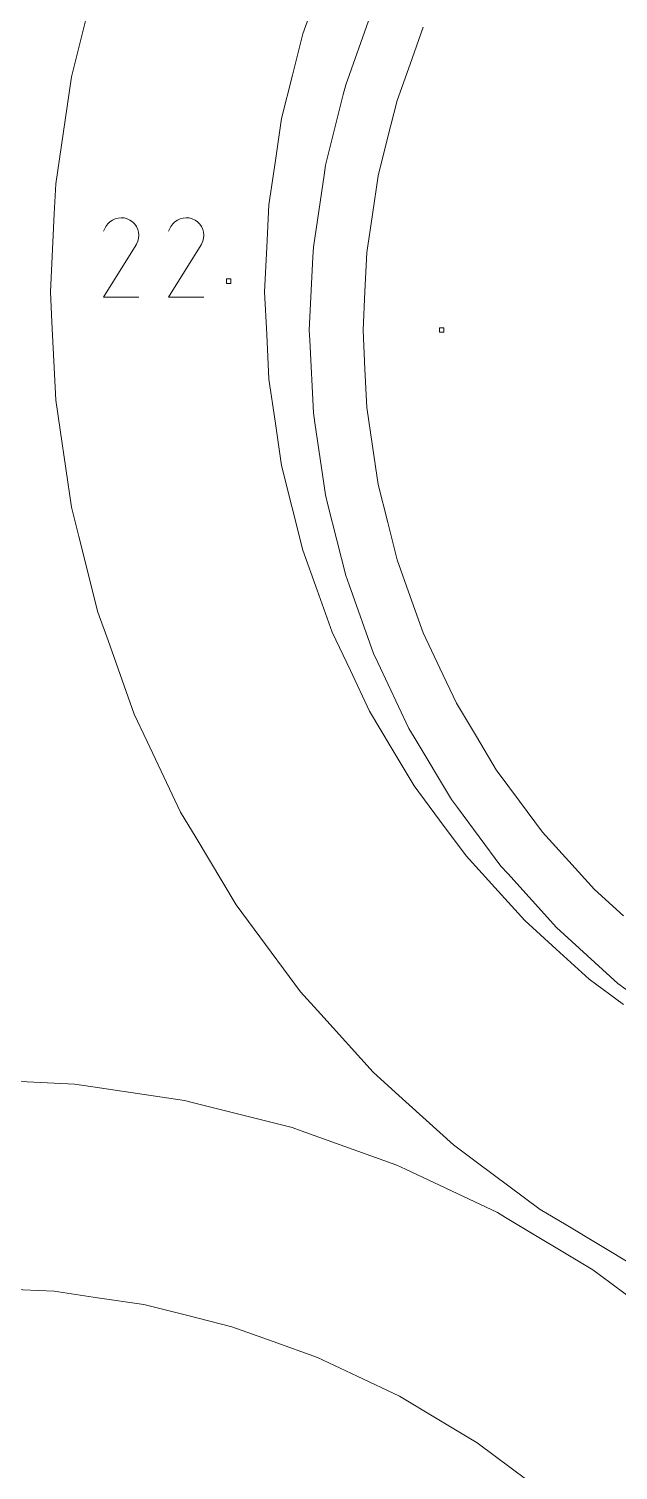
# Model space of a CAD drawing. Header units: centimetres. Extents: x -214 to 137, y -175 to 4.
# Drawn here: x -12.2 to -4.71, y -125.96 to -107.68 of the extents above; entities that cross this region are included whole.
import ezdxf

# ---------------------------------------------------------------- set-up
doc = ezdxf.new("R2010")
doc.units = ezdxf.units.CM
doc.header["$MEASUREMENT"] = 0
doc.layers.add('layer 1', color=7, linetype='Continuous')

msp = doc.modelspace()

# ---------------------------------------------------------------- linework, layer by layer
at = {"layer": 'layer 1', "color": 5, "lineweight": 9}
for points in [[(-8.71862, -107.74546), (-8.71862, -107.74546), (-8.52772, -107.21193), (-8.52772, -107.21193)], [(-11.41328, -107.32678), (-11.41328, -107.32678), (-11.6541, -108.28823), (-11.6541, -108.28823)], [(-7.86336, -107.52015), (-7.86336, -107.52015), (-8.17473, -108.39036), (-8.17473, -108.39036)], [(-7.86336, -107.52015), (-7.86336, -107.52015), (-8.17473, -108.39036), (-8.17473, -108.39036)], [(-7.86336, -107.52015), (-7.86336, -107.52015), (-8.17473, -108.39036), (-8.17473, -108.39036)], [(-7.86336, -107.52015), (-7.86336, -107.52015), (-8.17473, -108.39036), (-8.17473, -108.39036)], [(-7.86336, -107.52015), (-7.86336, -107.52015), (-8.17473, -108.39036), (-8.17473, -108.39036)], [(-8.84976, -108.26898), (-8.84976, -108.26898), (-8.71862, -107.74546), (-8.71862, -107.74546)], [(-11.6541, -108.28823), (-11.6541, -108.28823), (-11.71016, -108.66611), (-11.71016, -108.66611)], [(-8.98744, -108.81866), (-8.98744, -108.81866), (-8.84976, -108.26898), (-8.84976, -108.26898)], [(-8.17473, -108.39036), (-8.17473, -108.39036), (-8.20572, -108.51405), (-8.20572, -108.51405)], [(-8.17473, -108.39036), (-8.17473, -108.39036), (-8.20572, -108.51405), (-8.20572, -108.51405)], [(-8.17473, -108.39036), (-8.17473, -108.39036), (-8.20572, -108.51405), (-8.20572, -108.51405)], [(-8.17473, -108.39036), (-8.17473, -108.39036), (-8.20572, -108.51405), (-8.20572, -108.51405)], [(-8.17473, -108.39036), (-8.17473, -108.39036), (-8.20572, -108.51405), (-8.20572, -108.51405)], [(-8.20572, -108.51405), (-8.20572, -108.51405), (-8.43029, -109.4106), (-8.43029, -109.4106)], [(-8.20572, -108.51405), (-8.20572, -108.51405), (-8.43029, -109.4106), (-8.43029, -109.4106)], [(-8.20572, -108.51405), (-8.20572, -108.51405), (-8.43029, -109.4106), (-8.43029, -109.4106)], [(-8.20572, -108.51405), (-8.20572, -108.51405), (-8.43029, -109.4106), (-8.43029, -109.4106)], [(-8.20572, -108.51405), (-8.20572, -108.51405), (-8.43029, -109.4106), (-8.43029, -109.4106)], [(-11.71016, -108.66611), (-11.71016, -108.66611), (-11.85559, -109.64654), (-11.85559, -109.64654)], [(-9.06663, -109.35252), (-9.06663, -109.35252), (-8.98744, -108.81866), (-8.98744, -108.81866)], [(-9.14978, -109.91304), (-9.14978, -109.91304), (-9.06663, -109.35252), (-9.06663, -109.35252)], [(-8.43029, -109.4106), (-8.43029, -109.4106), (-8.449, -109.53673), (-8.449, -109.53673)], [(-8.43029, -109.4106), (-8.43029, -109.4106), (-8.449, -109.53673), (-8.449, -109.53673)], [(-8.43029, -109.4106), (-8.43029, -109.4106), (-8.449, -109.53673), (-8.449, -109.53673)], [(-8.43029, -109.4106), (-8.43029, -109.4106), (-8.449, -109.53673), (-8.449, -109.53673)], [(-8.43029, -109.4106), (-8.43029, -109.4106), (-8.449, -109.53673), (-8.449, -109.53673)], [(-11.85559, -109.64654), (-11.85559, -109.64654), (-11.87433, -110.0281), (-11.87433, -110.0281)], [(-8.449, -109.53673), (-8.449, -109.53673), (-8.58461, -110.45097), (-8.58461, -110.45097)], [(-8.449, -109.53673), (-8.449, -109.53673), (-8.58461, -110.45097), (-8.58461, -110.45097)], [(-8.449, -109.53673), (-8.449, -109.53673), (-8.58461, -110.45097), (-8.58461, -110.45097)], [(-8.449, -109.53673), (-8.449, -109.53673), (-8.58461, -110.45097), (-8.58461, -110.45097)], [(-8.449, -109.53673), (-8.449, -109.53673), (-8.58461, -110.45097), (-8.58461, -110.45097)], [(-11.87433, -110.0281), (-11.87433, -110.0281), (-11.92296, -111.01807), (-11.92296, -111.01807)], [(-9.17626, -110.4521), (-9.17626, -110.4521), (-9.14978, -109.91304), (-9.14978, -109.91304)], [(-9.20407, -111.01807), (-9.20407, -111.01807), (-9.17626, -110.4521), (-9.17626, -110.4521)], [(-8.59087, -110.57833), (-8.59087, -110.57833), (-8.63622, -111.50146), (-8.63622, -111.50146)], [(-8.59087, -110.57833), (-8.59087, -110.57833), (-8.63622, -111.50146), (-8.63622, -111.50146)], [(-8.59087, -110.57833), (-8.59087, -110.57833), (-8.63622, -111.50146), (-8.63622, -111.50146)], [(-8.59087, -110.57833), (-8.59087, -110.57833), (-8.63622, -111.50146), (-8.63622, -111.50146)], [(-8.59087, -110.57833), (-8.59087, -110.57833), (-8.63622, -111.50146), (-8.63622, -111.50146)], [(-8.58461, -110.45097), (-8.58461, -110.45097), (-8.59087, -110.57833), (-8.59087, -110.57833)], [(-8.58461, -110.45097), (-8.58461, -110.45097), (-8.59087, -110.57833), (-8.59087, -110.57833)], [(-8.58461, -110.45097), (-8.58461, -110.45097), (-8.59087, -110.57833), (-8.59087, -110.57833)], [(-8.58461, -110.45097), (-8.58461, -110.45097), (-8.59087, -110.57833), (-8.59087, -110.57833)], [(-8.58461, -110.45097), (-8.58461, -110.45097), (-8.59087, -110.57833), (-8.59087, -110.57833)], [(-9.63251, -110.85278), (-9.63251, -110.85278), (-9.68966, -110.85278), (-9.68966, -110.85278)], [(-9.68966, -110.85278), (-9.68966, -110.85278), (-9.68966, -110.90993), (-9.68966, -110.90993)], [(-9.68966, -110.90993), (-9.68966, -110.90993), (-9.63251, -110.90993), (-9.63251, -110.90993)], [(-9.63251, -110.90993), (-9.63251, -110.90993), (-9.63251, -110.85278), (-9.63251, -110.85278)], [(-11.92296, -111.01807), (-11.92296, -111.01807), (-11.90422, -111.39963), (-11.90422, -111.39963)], [(-9.17758, -111.55712), (-9.17758, -111.55712), (-9.20407, -111.01807), (-9.20407, -111.01807)], [(-11.90422, -111.39963), (-11.90422, -111.39963), (-11.85559, -112.38959), (-11.85559, -112.38959)], [(-6.92822, -111.47288), (-6.92822, -111.47288), (-6.98537, -111.47288), (-6.98537, -111.47288)], [(-6.98537, -111.47288), (-6.98537, -111.47288), (-6.98537, -111.53003), (-6.98537, -111.53003)], [(-6.92822, -111.47288), (-6.92822, -111.47288), (-6.98537, -111.47288), (-6.98537, -111.47288)], [(-6.98537, -111.47288), (-6.98537, -111.47288), (-6.98537, -111.53003), (-6.98537, -111.53003)], [(-6.92822, -111.47288), (-6.92822, -111.47288), (-6.98537, -111.47288), (-6.98537, -111.47288)], [(-6.98537, -111.47288), (-6.98537, -111.47288), (-6.98537, -111.53003), (-6.98537, -111.53003)], [(-6.92822, -111.47288), (-6.92822, -111.47288), (-6.98537, -111.47288), (-6.98537, -111.47288)], [(-6.98537, -111.47288), (-6.98537, -111.47288), (-6.98537, -111.53003), (-6.98537, -111.53003)], [(-6.92822, -111.47288), (-6.92822, -111.47288), (-6.98537, -111.47288), (-6.98537, -111.47288)], [(-6.98537, -111.47288), (-6.98537, -111.47288), (-6.98537, -111.53003), (-6.98537, -111.53003)], [(-6.92822, -111.53003), (-6.92822, -111.53003), (-6.92822, -111.47288), (-6.92822, -111.47288)], [(-6.92822, -111.53003), (-6.92822, -111.53003), (-6.92822, -111.47288), (-6.92822, -111.47288)], [(-6.92822, -111.53003), (-6.92822, -111.53003), (-6.92822, -111.47288), (-6.92822, -111.47288)], [(-6.92822, -111.53003), (-6.92822, -111.53003), (-6.92822, -111.47288), (-6.92822, -111.47288)], [(-6.92822, -111.53003), (-6.92822, -111.53003), (-6.92822, -111.47288), (-6.92822, -111.47288)], [(-9.14977, -112.12309), (-9.14977, -112.12309), (-9.17758, -111.55712), (-9.17758, -111.55712)], [(-8.63622, -111.50146), (-8.63622, -111.50146), (-8.62996, -111.62882), (-8.62996, -111.62882)], [(-8.63622, -111.50146), (-8.63622, -111.50146), (-8.62996, -111.62882), (-8.62996, -111.62882)], [(-8.63622, -111.50146), (-8.63622, -111.50146), (-8.62996, -111.62882), (-8.62996, -111.62882)], [(-8.63622, -111.50146), (-8.63622, -111.50146), (-8.62996, -111.62882), (-8.62996, -111.62882)], [(-8.63622, -111.50146), (-8.63622, -111.50146), (-8.62996, -111.62882), (-8.62996, -111.62882)], [(-8.62996, -111.62882), (-8.62996, -111.62882), (-8.58461, -112.55195), (-8.58461, -112.55195)], [(-8.62996, -111.62882), (-8.62996, -111.62882), (-8.58461, -112.55195), (-8.58461, -112.55195)], [(-8.62996, -111.62882), (-8.62996, -111.62882), (-8.58461, -112.55195), (-8.58461, -112.55195)], [(-8.62996, -111.62882), (-8.62996, -111.62882), (-8.58461, -112.55195), (-8.58461, -112.55195)], [(-8.62996, -111.62882), (-8.62996, -111.62882), (-8.58461, -112.55195), (-8.58461, -112.55195)], [(-6.98537, -111.53003), (-6.98537, -111.53003), (-6.92822, -111.53003), (-6.92822, -111.53003)], [(-6.98537, -111.53003), (-6.98537, -111.53003), (-6.92822, -111.53003), (-6.92822, -111.53003)], [(-6.98537, -111.53003), (-6.98537, -111.53003), (-6.92822, -111.53003), (-6.92822, -111.53003)], [(-6.98537, -111.53003), (-6.98537, -111.53003), (-6.92822, -111.53003), (-6.92822, -111.53003)], [(-6.98537, -111.53003), (-6.98537, -111.53003), (-6.92822, -111.53003), (-6.92822, -111.53003)], [(-9.07058, -112.65695), (-9.07058, -112.65695), (-9.14977, -112.12309), (-9.14977, -112.12309)], [(-11.85559, -112.38959), (-11.85559, -112.38959), (-11.79953, -112.76748), (-11.79953, -112.76748)], [(-8.58461, -112.55195), (-8.58461, -112.55195), (-8.5659, -112.67808), (-8.5659, -112.67808)], [(-8.58461, -112.55195), (-8.58461, -112.55195), (-8.5659, -112.67808), (-8.5659, -112.67808)], [(-8.58461, -112.55195), (-8.58461, -112.55195), (-8.5659, -112.67808), (-8.5659, -112.67808)], [(-8.58461, -112.55195), (-8.58461, -112.55195), (-8.5659, -112.67808), (-8.5659, -112.67808)], [(-8.58461, -112.55195), (-8.58461, -112.55195), (-8.5659, -112.67808), (-8.5659, -112.67808)], [(-11.79953, -112.76748), (-11.79953, -112.76748), (-11.6541, -113.7479), (-11.6541, -113.7479)], [(-8.98744, -113.21747), (-8.98744, -113.21747), (-9.07058, -112.65695), (-9.07058, -112.65695)], [(-8.5659, -112.67808), (-8.5659, -112.67808), (-8.43029, -113.59231), (-8.43029, -113.59231)], [(-8.5659, -112.67808), (-8.5659, -112.67808), (-8.43029, -113.59231), (-8.43029, -113.59231)], [(-8.5659, -112.67808), (-8.5659, -112.67808), (-8.43029, -113.59231), (-8.43029, -113.59231)], [(-8.5659, -112.67808), (-8.5659, -112.67808), (-8.43029, -113.59231), (-8.43029, -113.59231)], [(-8.5659, -112.67808), (-8.5659, -112.67808), (-8.43029, -113.59231), (-8.43029, -113.59231)], [(-8.8563, -113.741), (-8.8563, -113.741), (-8.98744, -113.21747), (-8.98744, -113.21747)], [(-8.43029, -113.59231), (-8.43029, -113.59231), (-8.3993, -113.716), (-8.3993, -113.716)], [(-8.43029, -113.59231), (-8.43029, -113.59231), (-8.3993, -113.716), (-8.3993, -113.716)], [(-8.43029, -113.59231), (-8.43029, -113.59231), (-8.3993, -113.716), (-8.3993, -113.716)], [(-8.43029, -113.59231), (-8.43029, -113.59231), (-8.3993, -113.716), (-8.3993, -113.716)], [(-8.43029, -113.59231), (-8.43029, -113.59231), (-8.3993, -113.716), (-8.3993, -113.716)], [(-11.6541, -113.7479), (-11.6541, -113.7479), (-11.56128, -114.11848), (-11.56128, -114.11848)], [(-8.71862, -114.29067), (-8.71862, -114.29067), (-8.8563, -113.741), (-8.8563, -113.741)], [(-8.3993, -113.716), (-8.3993, -113.716), (-8.17473, -114.61255), (-8.17473, -114.61255)], [(-8.3993, -113.716), (-8.3993, -113.716), (-8.17473, -114.61255), (-8.17473, -114.61255)], [(-8.3993, -113.716), (-8.3993, -113.716), (-8.17473, -114.61255), (-8.17473, -114.61255)], [(-8.3993, -113.716), (-8.3993, -113.716), (-8.17473, -114.61255), (-8.17473, -114.61255)], [(-8.3993, -113.716), (-8.3993, -113.716), (-8.17473, -114.61255), (-8.17473, -114.61255)], [(-11.56128, -114.11848), (-11.56128, -114.11848), (-11.32044, -115.07993), (-11.32044, -115.07993)], [(-8.53679, -114.79882), (-8.53679, -114.79882), (-8.71862, -114.29067), (-8.71862, -114.29067)], [(-8.17473, -114.61255), (-8.17473, -114.61255), (-8.13177, -114.7326), (-8.13177, -114.7326)], [(-8.17473, -114.61255), (-8.17473, -114.61255), (-8.13177, -114.7326), (-8.13177, -114.7326)], [(-8.17473, -114.61255), (-8.17473, -114.61255), (-8.13177, -114.7326), (-8.13177, -114.7326)], [(-8.17473, -114.61255), (-8.17473, -114.61255), (-8.13177, -114.7326), (-8.13177, -114.7326)], [(-8.17473, -114.61255), (-8.17473, -114.61255), (-8.13177, -114.7326), (-8.13177, -114.7326)], [(-8.13177, -114.7326), (-8.13177, -114.7326), (-7.8204, -115.60282), (-7.8204, -115.60282)], [(-8.13177, -114.7326), (-8.13177, -114.7326), (-7.8204, -115.60282), (-7.8204, -115.60282)], [(-8.13177, -114.7326), (-8.13177, -114.7326), (-7.8204, -115.60282), (-7.8204, -115.60282)], [(-8.13177, -114.7326), (-8.13177, -114.7326), (-7.8204, -115.60282), (-7.8204, -115.60282)], [(-8.13177, -114.7326), (-8.13177, -114.7326), (-7.8204, -115.60282), (-7.8204, -115.60282)], [(-8.34589, -115.33236), (-8.34589, -115.33236), (-8.53679, -114.79882), (-8.53679, -114.79882)], [(-11.32044, -115.07993), (-11.32044, -115.07993), (-11.19174, -115.43962), (-11.19174, -115.43962)], [(-8.11514, -115.82024), (-8.11514, -115.82024), (-8.34589, -115.33236), (-8.34589, -115.33236)], [(-11.19174, -115.43962), (-11.19174, -115.43962), (-10.85784, -116.37283), (-10.85784, -116.37283)], [(-7.8204, -115.60282), (-7.8204, -115.60282), (-7.76588, -115.71809), (-7.76588, -115.71809)], [(-7.8204, -115.60282), (-7.8204, -115.60282), (-7.76588, -115.71809), (-7.76588, -115.71809)], [(-7.8204, -115.60282), (-7.8204, -115.60282), (-7.76588, -115.71809), (-7.76588, -115.71809)], [(-7.8204, -115.60282), (-7.8204, -115.60282), (-7.76588, -115.71809), (-7.76588, -115.71809)], [(-7.8204, -115.60282), (-7.8204, -115.60282), (-7.76588, -115.71809), (-7.76588, -115.71809)], [(-7.87287, -116.33248), (-7.87287, -116.33248), (-8.11514, -115.82024), (-8.11514, -115.82024)], [(-7.76588, -115.71809), (-7.76588, -115.71809), (-7.37072, -116.5536), (-7.37072, -116.5536)], [(-7.76588, -115.71809), (-7.76588, -115.71809), (-7.37072, -116.5536), (-7.37072, -116.5536)], [(-7.76588, -115.71809), (-7.76588, -115.71809), (-7.37072, -116.5536), (-7.37072, -116.5536)], [(-7.76588, -115.71809), (-7.76588, -115.71809), (-7.37072, -116.5536), (-7.37072, -116.5536)], [(-7.76588, -115.71809), (-7.76588, -115.71809), (-7.37072, -116.5536), (-7.37072, -116.5536)], [(-10.85784, -116.37283), (-10.85784, -116.37283), (-10.6945, -116.71818), (-10.6945, -116.71818)], [(-7.59541, -116.7954), (-7.59541, -116.7954), (-7.87287, -116.33248), (-7.87287, -116.33248)], [(-7.37072, -116.5536), (-7.37072, -116.5536), (-7.30516, -116.66297), (-7.30516, -116.66297)], [(-7.37072, -116.5536), (-7.37072, -116.5536), (-7.30516, -116.66297), (-7.30516, -116.66297)], [(-7.37072, -116.5536), (-7.37072, -116.5536), (-7.30516, -116.66297), (-7.30516, -116.66297)], [(-7.37072, -116.5536), (-7.37072, -116.5536), (-7.30516, -116.66297), (-7.30516, -116.66297)], [(-7.37072, -116.5536), (-7.37072, -116.5536), (-7.30516, -116.66297), (-7.30516, -116.66297)], [(-10.6945, -116.71818), (-10.6945, -116.71818), (-10.27073, -117.61417), (-10.27073, -117.61417)], [(-7.30409, -117.28144), (-7.30409, -117.28144), (-7.59541, -116.7954), (-7.59541, -116.7954)], [(-7.30516, -116.66297), (-7.30516, -116.66297), (-6.83001, -117.45571), (-6.83001, -117.45571)], [(-7.30516, -116.66297), (-7.30516, -116.66297), (-6.83001, -117.45571), (-6.83001, -117.45571)], [(-7.30516, -116.66297), (-7.30516, -116.66297), (-6.83001, -117.45571), (-6.83001, -117.45571)], [(-7.30516, -116.66297), (-7.30516, -116.66297), (-6.83001, -117.45571), (-6.83001, -117.45571)], [(-7.30516, -116.66297), (-7.30516, -116.66297), (-6.83001, -117.45571), (-6.83001, -117.45571)], [(-6.98258, -117.71493), (-6.98258, -117.71493), (-7.30409, -117.28144), (-7.30409, -117.28144)], [(-6.83001, -117.45571), (-6.83001, -117.45571), (-6.75405, -117.55813), (-6.75405, -117.55813)], [(-6.83001, -117.45571), (-6.83001, -117.45571), (-6.75405, -117.55813), (-6.75405, -117.55813)], [(-6.83001, -117.45571), (-6.83001, -117.45571), (-6.75405, -117.55813), (-6.75405, -117.55813)], [(-6.83001, -117.45571), (-6.83001, -117.45571), (-6.75405, -117.55813), (-6.75405, -117.55813)], [(-6.83001, -117.45571), (-6.83001, -117.45571), (-6.75405, -117.55813), (-6.75405, -117.55813)], [(-10.27073, -117.61417), (-10.27073, -117.61417), (-10.07433, -117.94184), (-10.07433, -117.94184)], [(-6.75405, -117.55813), (-6.75405, -117.55813), (-6.20348, -118.30049), (-6.20348, -118.30049)], [(-6.75405, -117.55813), (-6.75405, -117.55813), (-6.20348, -118.30049), (-6.20348, -118.30049)], [(-6.75405, -117.55813), (-6.75405, -117.55813), (-6.20348, -118.30049), (-6.20348, -118.30049)], [(-6.75405, -117.55813), (-6.75405, -117.55813), (-6.20348, -118.30049), (-6.20348, -118.30049)], [(-6.75405, -117.55813), (-6.75405, -117.55813), (-6.20348, -118.30049), (-6.20348, -118.30049)], [(-6.64503, -118.17008), (-6.64503, -118.17008), (-6.98258, -117.71493), (-6.98258, -117.71493)], [(-10.07433, -117.94184), (-10.07433, -117.94184), (-9.56477, -118.79198), (-9.56477, -118.79198)], [(-6.28258, -118.56997), (-6.28258, -118.56997), (-6.64503, -118.17008), (-6.64503, -118.17008)], [(-6.20348, -118.30049), (-6.20348, -118.30049), (-6.11785, -118.39498), (-6.11785, -118.39498)], [(-6.20348, -118.30049), (-6.20348, -118.30049), (-6.11785, -118.39498), (-6.11785, -118.39498)], [(-6.20348, -118.30049), (-6.20348, -118.30049), (-6.11785, -118.39498), (-6.11785, -118.39498)], [(-6.20348, -118.30049), (-6.20348, -118.30049), (-6.11785, -118.39498), (-6.11785, -118.39498)], [(-6.20348, -118.30049), (-6.20348, -118.30049), (-6.11785, -118.39498), (-6.11785, -118.39498)], [(-6.11785, -118.39498), (-6.11785, -118.39498), (-5.49716, -119.07979), (-5.49716, -119.07979)], [(-6.11785, -118.39498), (-6.11785, -118.39498), (-5.49716, -119.07979), (-5.49716, -119.07979)], [(-6.11785, -118.39498), (-6.11785, -118.39498), (-5.49716, -119.07979), (-5.49716, -119.07979)], [(-6.11785, -118.39498), (-6.11785, -118.39498), (-5.49716, -119.07979), (-5.49716, -119.07979)], [(-6.11785, -118.39498), (-6.11785, -118.39498), (-5.49716, -119.07979), (-5.49716, -119.07979)], [(-5.90204, -118.98983), (-5.90204, -118.98983), (-6.28258, -118.56997), (-6.28258, -118.56997)], [(-9.56477, -118.79198), (-9.56477, -118.79198), (-9.3372, -119.09883), (-9.3372, -119.09883)], [(-5.50215, -119.35227), (-5.50215, -119.35227), (-5.90204, -118.98983), (-5.90204, -118.98983)], [(-9.3372, -119.09883), (-9.3372, -119.09883), (-8.74677, -119.89493), (-8.74677, -119.89493)], [(-5.49716, -119.07979), (-5.49716, -119.07979), (-5.40268, -119.16542), (-5.40268, -119.16542)], [(-5.49716, -119.07979), (-5.49716, -119.07979), (-5.40268, -119.16542), (-5.40268, -119.16542)], [(-5.49716, -119.07979), (-5.49716, -119.07979), (-5.40268, -119.16542), (-5.40268, -119.16542)], [(-5.49716, -119.07979), (-5.49716, -119.07979), (-5.40268, -119.16542), (-5.40268, -119.16542)], [(-5.49716, -119.07979), (-5.49716, -119.07979), (-5.40268, -119.16542), (-5.40268, -119.16542)], [(-5.40268, -119.16542), (-5.40268, -119.16542), (-4.71786, -119.7861), (-4.71786, -119.7861)], [(-5.40268, -119.16542), (-5.40268, -119.16542), (-4.71786, -119.7861), (-4.71786, -119.7861)], [(-5.40268, -119.16542), (-5.40268, -119.16542), (-4.71786, -119.7861), (-4.71786, -119.7861)], [(-5.40268, -119.16542), (-5.40268, -119.16542), (-4.71786, -119.7861), (-4.71786, -119.7861)], [(-5.40268, -119.16542), (-5.40268, -119.16542), (-4.71786, -119.7861), (-4.71786, -119.7861)], [(-5.08229, -119.73282), (-5.08229, -119.73282), (-5.50215, -119.35227), (-5.50215, -119.35227)], [(-8.74677, -119.89493), (-8.74677, -119.89493), (-8.49022, -120.17799), (-8.49022, -120.17799)], [(-4.64879, -120.05431), (-4.64879, -120.05431), (-5.08229, -119.73282), (-5.08229, -119.73282)], [(-4.71786, -119.7861), (-4.71786, -119.7861), (-4.61544, -119.86206), (-4.61544, -119.86206)], [(-4.71786, -119.7861), (-4.71786, -119.7861), (-4.61544, -119.86206), (-4.61544, -119.86206)], [(-4.71786, -119.7861), (-4.71786, -119.7861), (-4.61544, -119.86206), (-4.61544, -119.86206)], [(-4.71786, -119.7861), (-4.71786, -119.7861), (-4.61544, -119.86206), (-4.61544, -119.86206)], [(-4.71786, -119.7861), (-4.71786, -119.7861), (-4.61544, -119.86206), (-4.61544, -119.86206)], [(-8.49022, -120.17799), (-8.49022, -120.17799), (-7.8246, -120.91239), (-7.8246, -120.91239)], [(-11.61859, -121.06505), (-11.61859, -121.06505), (-12.90872, -121.00166), (-12.90872, -121.00166)], [(-7.8246, -120.91239), (-7.8246, -120.91239), (-7.54154, -121.16893), (-7.54154, -121.16893)], [(-11.49993, -121.08265), (-11.49993, -121.08265), (-11.61859, -121.06505), (-11.61859, -121.06505)], [(-10.2223, -121.27218), (-10.2223, -121.27218), (-11.49993, -121.08265), (-11.49993, -121.08265)], [(-7.54154, -121.16893), (-7.54154, -121.16893), (-6.80714, -121.83456), (-6.80714, -121.83456)], [(-10.10594, -121.30132), (-10.10594, -121.30132), (-10.2223, -121.27218), (-10.2223, -121.27218)], [(-8.85305, -121.61516), (-8.85305, -121.61516), (-10.10594, -121.30132), (-10.10594, -121.30132)], [(-8.74011, -121.65558), (-8.74011, -121.65558), (-8.85305, -121.61516), (-8.85305, -121.61516)], [(-7.52401, -122.09071), (-7.52401, -122.09071), (-8.74011, -121.65558), (-8.74011, -121.65558)], [(-6.80714, -121.83456), (-6.80714, -121.83456), (-6.50029, -122.06213), (-6.50029, -122.06213)], [(-7.41556, -122.142), (-7.41556, -122.142), (-7.52401, -122.09071), (-7.52401, -122.09071)], [(-6.50029, -122.06213), (-6.50029, -122.06213), (-5.70419, -122.65255), (-5.70419, -122.65255)], [(-6.24798, -122.69423), (-6.24798, -122.69423), (-7.41556, -122.142), (-7.41556, -122.142)], [(-6.14509, -122.75591), (-6.14509, -122.75591), (-6.24798, -122.69423), (-6.24798, -122.69423)], [(-5.03725, -123.41993), (-5.03725, -123.41993), (-6.14509, -122.75591), (-6.14509, -122.75591)], [(-5.70419, -122.65255), (-5.70419, -122.65255), (-5.37652, -122.84895), (-5.37652, -122.84895)], [(-5.37652, -122.84895), (-5.37652, -122.84895), (-4.52638, -123.35851), (-4.52638, -123.35851)], [(-4.9409, -123.49139), (-4.9409, -123.49139), (-5.03725, -123.41993), (-5.03725, -123.41993)], [(-3.90348, -124.2608), (-3.90348, -124.2608), (-4.9409, -123.49139), (-4.9409, -123.49139)], [(-12.47229, -123.66238), (-12.47229, -123.66238), (-11.87729, -123.69162), (-11.87729, -123.69162)], [(-11.87729, -123.69162), (-11.87729, -123.69162), (-11.32644, -123.77333), (-11.32644, -123.77333)], [(-11.32644, -123.77333), (-11.32644, -123.77333), (-10.73722, -123.86074), (-10.73722, -123.86074)], [(-10.73722, -123.86074), (-10.73722, -123.86074), (-10.19703, -123.99605), (-10.19703, -123.99605)], [(-10.19703, -123.99605), (-10.19703, -123.99605), (-9.61921, -124.14079), (-9.61921, -124.14079)], [(-9.61921, -124.14079), (-9.61921, -124.14079), (-9.09488, -124.3284), (-9.09488, -124.3284)], [(-9.09488, -124.3284), (-9.09488, -124.3284), (-8.53403, -124.52908), (-8.53403, -124.52908)], [(-8.53403, -124.52908), (-8.53403, -124.52908), (-8.03062, -124.76718), (-8.03062, -124.76718)], [(-8.03062, -124.76718), (-8.03062, -124.76718), (-7.49214, -125.02186), (-7.49214, -125.02186)], [(-7.49214, -125.02186), (-7.49214, -125.02186), (-7.01449, -125.30816), (-7.01449, -125.30816)], [(-7.01449, -125.30816), (-7.01449, -125.30816), (-6.50357, -125.6144), (-6.50357, -125.6144)], [(-6.50357, -125.6144), (-6.50357, -125.6144), (-6.05628, -125.94614), (-6.05628, -125.94614)], [(-6.05628, -125.94614), (-6.05628, -125.94614), (-5.57783, -126.30098), (-5.57783, -126.30098)]]:
    msp.add_open_spline(points, degree=3, dxfattribs=at)
at = {"layer": 'layer 1', "color": 1, "lineweight": 9}
for points in [[(-7.19025, -107.66111), (-7.19025, -107.66111), (-7.35728, -108.12784), (-7.35728, -108.12784)], [(-7.19025, -107.66111), (-7.19025, -107.66111), (-7.35728, -108.12784), (-7.35728, -108.12784)], [(-7.19025, -107.66111), (-7.19025, -107.66111), (-7.35728, -108.12784), (-7.35728, -108.12784)], [(-7.19025, -107.66111), (-7.19025, -107.66111), (-7.35728, -108.12784), (-7.35728, -108.12784)], [(-7.19025, -107.66111), (-7.19025, -107.66111), (-7.35728, -108.12784), (-7.35728, -108.12784)], [(-7.35728, -108.12784), (-7.35728, -108.12784), (-7.52204, -108.58834), (-7.52204, -108.58834)], [(-7.35728, -108.12784), (-7.35728, -108.12784), (-7.52204, -108.58834), (-7.52204, -108.58834)], [(-7.35728, -108.12784), (-7.35728, -108.12784), (-7.52204, -108.58834), (-7.52204, -108.58834)], [(-7.35728, -108.12784), (-7.35728, -108.12784), (-7.52204, -108.58834), (-7.52204, -108.58834)], [(-7.35728, -108.12784), (-7.35728, -108.12784), (-7.52204, -108.58834), (-7.52204, -108.58834)], [(-7.52204, -108.58834), (-7.52204, -108.58834), (-7.64248, -109.06922), (-7.64248, -109.06922)], [(-7.52204, -108.58834), (-7.52204, -108.58834), (-7.64248, -109.06922), (-7.64248, -109.06922)], [(-7.52204, -108.58834), (-7.52204, -108.58834), (-7.64248, -109.06922), (-7.64248, -109.06922)], [(-7.52204, -108.58834), (-7.52204, -108.58834), (-7.64248, -109.06922), (-7.64248, -109.06922)], [(-7.52204, -108.58834), (-7.52204, -108.58834), (-7.64248, -109.06922), (-7.64248, -109.06922)], [(-7.64248, -109.06922), (-7.64248, -109.06922), (-7.76135, -109.54365), (-7.76135, -109.54365)], [(-7.64248, -109.06922), (-7.64248, -109.06922), (-7.76135, -109.54365), (-7.76135, -109.54365)], [(-7.64248, -109.06922), (-7.64248, -109.06922), (-7.76135, -109.54365), (-7.76135, -109.54365)], [(-7.64248, -109.06922), (-7.64248, -109.06922), (-7.76135, -109.54365), (-7.76135, -109.54365)], [(-7.64248, -109.06922), (-7.64248, -109.06922), (-7.76135, -109.54365), (-7.76135, -109.54365)], [(-7.76135, -109.54365), (-7.76135, -109.54365), (-7.83408, -110.03402), (-7.83408, -110.03402)], [(-7.76135, -109.54365), (-7.76135, -109.54365), (-7.83408, -110.03402), (-7.83408, -110.03402)], [(-7.76135, -109.54365), (-7.76135, -109.54365), (-7.83408, -110.03402), (-7.83408, -110.03402)], [(-7.76135, -109.54365), (-7.76135, -109.54365), (-7.83408, -110.03402), (-7.83408, -110.03402)], [(-7.76135, -109.54365), (-7.76135, -109.54365), (-7.83408, -110.03402), (-7.83408, -110.03402)], [(-7.83408, -110.03402), (-7.83408, -110.03402), (-7.90585, -110.51784), (-7.90585, -110.51784)], [(-7.83408, -110.03402), (-7.83408, -110.03402), (-7.90585, -110.51784), (-7.90585, -110.51784)], [(-7.83408, -110.03402), (-7.83408, -110.03402), (-7.90585, -110.51784), (-7.90585, -110.51784)], [(-7.83408, -110.03402), (-7.83408, -110.03402), (-7.90585, -110.51784), (-7.90585, -110.51784)], [(-7.83408, -110.03402), (-7.83408, -110.03402), (-7.90585, -110.51784), (-7.90585, -110.51784)], [(-11.21902, -110.18899), (-11.21902, -110.18899), (-11.2484, -110.24536), (-11.2484, -110.24536)], [(-11.1957, -110.15593), (-11.1957, -110.15593), (-11.21902, -110.18899), (-11.21902, -110.18899)], [(-11.16772, -110.12833), (-11.16772, -110.12833), (-11.1957, -110.15593), (-11.1957, -110.15593)], [(-11.13594, -110.10641), (-11.13594, -110.10641), (-11.16772, -110.12833), (-11.16772, -110.12833)], [(-11.1012, -110.0904), (-11.1012, -110.0904), (-11.13594, -110.10641), (-11.13594, -110.10641)], [(-11.06436, -110.08052), (-11.06436, -110.08052), (-11.1012, -110.0904), (-11.1012, -110.0904)], [(-11.02626, -110.07698), (-11.02626, -110.07698), (-11.06436, -110.08052), (-11.06436, -110.08052)], [(-10.98776, -110.08001), (-10.98776, -110.08001), (-11.02626, -110.07698), (-11.02626, -110.07698)], [(-10.9497, -110.08983), (-10.9497, -110.08983), (-10.98776, -110.08001), (-10.98776, -110.08001)], [(-10.91294, -110.10666), (-10.91294, -110.10666), (-10.9497, -110.08983), (-10.9497, -110.08983)], [(-10.88006, -110.13001), (-10.88006, -110.13001), (-10.91294, -110.10666), (-10.91294, -110.10666)], [(-10.91294, -110.10666), (-10.91294, -110.10666), (-10.91294, -110.10666), (-10.91294, -110.10666)], [(-10.85257, -110.15802), (-10.85257, -110.15802), (-10.88006, -110.13001), (-10.88006, -110.13001)], [(-10.83072, -110.18985), (-10.83072, -110.18985), (-10.85257, -110.15802), (-10.85257, -110.15802)], [(-10.81474, -110.22462), (-10.81474, -110.22462), (-10.83072, -110.18985), (-10.83072, -110.18985)], [(-10.39354, -110.18899), (-10.39354, -110.18899), (-10.42292, -110.24536), (-10.42292, -110.24536)], [(-10.37022, -110.15593), (-10.37022, -110.15593), (-10.39354, -110.18899), (-10.39354, -110.18899)], [(-10.34224, -110.12833), (-10.34224, -110.12833), (-10.37022, -110.15593), (-10.37022, -110.15593)], [(-10.31046, -110.10641), (-10.31046, -110.10641), (-10.34224, -110.12833), (-10.34224, -110.12833)], [(-10.27572, -110.0904), (-10.27572, -110.0904), (-10.31046, -110.10641), (-10.31046, -110.10641)], [(-10.23888, -110.08052), (-10.23888, -110.08052), (-10.27572, -110.0904), (-10.27572, -110.0904)], [(-10.20078, -110.07698), (-10.20078, -110.07698), (-10.23888, -110.08052), (-10.23888, -110.08052)], [(-10.16228, -110.08001), (-10.16228, -110.08001), (-10.20078, -110.07698), (-10.20078, -110.07698)], [(-10.12422, -110.08983), (-10.12422, -110.08983), (-10.16228, -110.08001), (-10.16228, -110.08001)], [(-10.08746, -110.10666), (-10.08746, -110.10666), (-10.12422, -110.08983), (-10.12422, -110.08983)], [(-10.05458, -110.13001), (-10.05458, -110.13001), (-10.08746, -110.10666), (-10.08746, -110.10666)], [(-10.08746, -110.10666), (-10.08746, -110.10666), (-10.08746, -110.10666), (-10.08746, -110.10666)], [(-10.02709, -110.15802), (-10.02709, -110.15802), (-10.05458, -110.13001), (-10.05458, -110.13001)], [(-10.00524, -110.18985), (-10.00524, -110.18985), (-10.02709, -110.15802), (-10.02709, -110.15802)], [(-9.98926, -110.22462), (-9.98926, -110.22462), (-10.00524, -110.18985), (-10.00524, -110.18985)], [(-10.83156, -110.41274), (-10.83156, -110.41274), (-10.81448, -110.37608), (-10.81448, -110.37608)], [(-10.80488, -110.2615), (-10.80488, -110.2615), (-10.81474, -110.22462), (-10.81474, -110.22462)], [(-10.81448, -110.37608), (-10.81448, -110.37608), (-10.80451, -110.33808), (-10.80451, -110.33808)], [(-10.80139, -110.2996), (-10.80139, -110.2996), (-10.80488, -110.2615), (-10.80488, -110.2615)], [(-10.80451, -110.33808), (-10.80451, -110.33808), (-10.80139, -110.2996), (-10.80139, -110.2996)], [(-10.00608, -110.41274), (-10.00608, -110.41274), (-9.989, -110.37608), (-9.989, -110.37608)], [(-9.9794, -110.2615), (-9.9794, -110.2615), (-9.98926, -110.22462), (-9.98926, -110.22462)], [(-9.989, -110.37608), (-9.989, -110.37608), (-9.97903, -110.33808), (-9.97903, -110.33808)], [(-9.97591, -110.2996), (-9.97591, -110.2996), (-9.9794, -110.2615), (-9.9794, -110.2615)], [(-9.97903, -110.33808), (-9.97903, -110.33808), (-9.97591, -110.2996), (-9.97591, -110.2996)], [(-11.24903, -111.08454), (-11.24903, -111.08454), (-10.83554, -110.41887), (-10.83554, -110.41887)], [(-10.83554, -110.41887), (-10.83554, -110.41887), (-10.83504, -110.41825), (-10.83504, -110.41825)], [(-10.83554, -110.41887), (-10.83554, -110.41887), (-10.83554, -110.41887), (-10.83554, -110.41887)], [(-10.83504, -110.41825), (-10.83504, -110.41825), (-10.83457, -110.41764), (-10.83457, -110.41764)], [(-10.83457, -110.41764), (-10.83457, -110.41764), (-10.83411, -110.41701), (-10.83411, -110.41701)], [(-10.83411, -110.41701), (-10.83411, -110.41701), (-10.83367, -110.41637), (-10.83367, -110.41637)], [(-10.83367, -110.41637), (-10.83367, -110.41637), (-10.83324, -110.4157), (-10.83324, -110.4157)], [(-10.83324, -110.4157), (-10.83324, -110.4157), (-10.83281, -110.41501), (-10.83281, -110.41501)], [(-10.83281, -110.41501), (-10.83281, -110.41501), (-10.83239, -110.41429), (-10.83239, -110.41429)], [(-10.83239, -110.41429), (-10.83239, -110.41429), (-10.83198, -110.41354), (-10.83198, -110.41354)], [(-10.83198, -110.41354), (-10.83198, -110.41354), (-10.83156, -110.41274), (-10.83156, -110.41274)], [(-10.83156, -110.41274), (-10.83156, -110.41274), (-10.83156, -110.41274), (-10.83156, -110.41274)], [(-10.42355, -111.08454), (-10.42355, -111.08454), (-10.01006, -110.41887), (-10.01006, -110.41887)], [(-10.01006, -110.41887), (-10.01006, -110.41887), (-10.00956, -110.41825), (-10.00956, -110.41825)], [(-10.01006, -110.41887), (-10.01006, -110.41887), (-10.01006, -110.41887), (-10.01006, -110.41887)], [(-10.00956, -110.41825), (-10.00956, -110.41825), (-10.00909, -110.41764), (-10.00909, -110.41764)], [(-10.00909, -110.41764), (-10.00909, -110.41764), (-10.00863, -110.41701), (-10.00863, -110.41701)], [(-10.00863, -110.41701), (-10.00863, -110.41701), (-10.00819, -110.41637), (-10.00819, -110.41637)], [(-10.00819, -110.41637), (-10.00819, -110.41637), (-10.00776, -110.4157), (-10.00776, -110.4157)], [(-10.00776, -110.4157), (-10.00776, -110.4157), (-10.00733, -110.41501), (-10.00733, -110.41501)], [(-10.00733, -110.41501), (-10.00733, -110.41501), (-10.00691, -110.41429), (-10.00691, -110.41429)], [(-10.00691, -110.41429), (-10.00691, -110.41429), (-10.0065, -110.41354), (-10.0065, -110.41354)], [(-10.0065, -110.41354), (-10.0065, -110.41354), (-10.00608, -110.41274), (-10.00608, -110.41274)], [(-10.00608, -110.41274), (-10.00608, -110.41274), (-10.00608, -110.41274), (-10.00608, -110.41274)], [(-7.90585, -110.51784), (-7.90585, -110.51784), (-7.93016, -111.01293), (-7.93016, -111.01293)], [(-7.90585, -110.51784), (-7.90585, -110.51784), (-7.93016, -111.01293), (-7.93016, -111.01293)], [(-7.90585, -110.51784), (-7.90585, -110.51784), (-7.93016, -111.01293), (-7.93016, -111.01293)], [(-7.90585, -110.51784), (-7.90585, -110.51784), (-7.93016, -111.01293), (-7.93016, -111.01293)], [(-7.90585, -110.51784), (-7.90585, -110.51784), (-7.93016, -111.01293), (-7.93016, -111.01293)], [(-10.80154, -111.08454), (-10.80154, -111.08454), (-11.24903, -111.08454), (-11.24903, -111.08454)], [(-9.97606, -111.08454), (-9.97606, -111.08454), (-10.42355, -111.08454), (-10.42355, -111.08454)], [(-7.93016, -111.01293), (-7.93016, -111.01293), (-7.95416, -111.50144), (-7.95416, -111.50144)], [(-7.93016, -111.01293), (-7.93016, -111.01293), (-7.95416, -111.50144), (-7.95416, -111.50144)], [(-7.93016, -111.01293), (-7.93016, -111.01293), (-7.95416, -111.50144), (-7.95416, -111.50144)], [(-7.93016, -111.01293), (-7.93016, -111.01293), (-7.95416, -111.50144), (-7.95416, -111.50144)], [(-7.93016, -111.01293), (-7.93016, -111.01293), (-7.95416, -111.50144), (-7.95416, -111.50144)], [(-7.95416, -111.50144), (-7.95416, -111.50144), (-7.92983, -111.99656), (-7.92983, -111.99656)], [(-7.95416, -111.50144), (-7.95416, -111.50144), (-7.92983, -111.99656), (-7.92983, -111.99656)], [(-7.95416, -111.50144), (-7.95416, -111.50144), (-7.92983, -111.99656), (-7.92983, -111.99656)], [(-7.95416, -111.50144), (-7.95416, -111.50144), (-7.92983, -111.99656), (-7.92983, -111.99656)], [(-7.95416, -111.50144), (-7.95416, -111.50144), (-7.92983, -111.99656), (-7.92983, -111.99656)], [(-7.92983, -111.99656), (-7.92983, -111.99656), (-7.90586, -112.48509), (-7.90586, -112.48509)], [(-7.92983, -111.99656), (-7.92983, -111.99656), (-7.90586, -112.48509), (-7.90586, -112.48509)], [(-7.92983, -111.99656), (-7.92983, -111.99656), (-7.90586, -112.48509), (-7.90586, -112.48509)], [(-7.92983, -111.99656), (-7.92983, -111.99656), (-7.90586, -112.48509), (-7.90586, -112.48509)], [(-7.92983, -111.99656), (-7.92983, -111.99656), (-7.90586, -112.48509), (-7.90586, -112.48509)], [(-7.90586, -112.48509), (-7.90586, -112.48509), (-7.83312, -112.97542), (-7.83312, -112.97542)], [(-7.90586, -112.48509), (-7.90586, -112.48509), (-7.83312, -112.97542), (-7.83312, -112.97542)], [(-7.90586, -112.48509), (-7.90586, -112.48509), (-7.83312, -112.97542), (-7.83312, -112.97542)], [(-7.90586, -112.48509), (-7.90586, -112.48509), (-7.83312, -112.97542), (-7.83312, -112.97542)], [(-7.90586, -112.48509), (-7.90586, -112.48509), (-7.83312, -112.97542), (-7.83312, -112.97542)], [(-7.83312, -112.97542), (-7.83312, -112.97542), (-7.76133, -113.45923), (-7.76133, -113.45923)], [(-7.83312, -112.97542), (-7.83312, -112.97542), (-7.76133, -113.45923), (-7.76133, -113.45923)], [(-7.83312, -112.97542), (-7.83312, -112.97542), (-7.76133, -113.45923), (-7.76133, -113.45923)], [(-7.83312, -112.97542), (-7.83312, -112.97542), (-7.76133, -113.45923), (-7.76133, -113.45923)], [(-7.83312, -112.97542), (-7.83312, -112.97542), (-7.76133, -113.45923), (-7.76133, -113.45923)], [(-7.76133, -113.45923), (-7.76133, -113.45923), (-7.64087, -113.94011), (-7.64087, -113.94011)], [(-7.76133, -113.45923), (-7.76133, -113.45923), (-7.64087, -113.94011), (-7.64087, -113.94011)], [(-7.76133, -113.45923), (-7.76133, -113.45923), (-7.64087, -113.94011), (-7.64087, -113.94011)], [(-7.76133, -113.45923), (-7.76133, -113.45923), (-7.64087, -113.94011), (-7.64087, -113.94011)], [(-7.76133, -113.45923), (-7.76133, -113.45923), (-7.64087, -113.94011), (-7.64087, -113.94011)], [(-7.64087, -113.94011), (-7.64087, -113.94011), (-7.52204, -114.41457), (-7.52204, -114.41457)], [(-7.64087, -113.94011), (-7.64087, -113.94011), (-7.52204, -114.41457), (-7.52204, -114.41457)], [(-7.64087, -113.94011), (-7.64087, -113.94011), (-7.52204, -114.41457), (-7.52204, -114.41457)], [(-7.64087, -113.94011), (-7.64087, -113.94011), (-7.52204, -114.41457), (-7.52204, -114.41457)], [(-7.64087, -113.94011), (-7.64087, -113.94011), (-7.52204, -114.41457), (-7.52204, -114.41457)], [(-7.52204, -114.41457), (-7.52204, -114.41457), (-7.35503, -114.88128), (-7.35503, -114.88128)], [(-7.52204, -114.41457), (-7.52204, -114.41457), (-7.35503, -114.88128), (-7.35503, -114.88128)], [(-7.52204, -114.41457), (-7.52204, -114.41457), (-7.35503, -114.88128), (-7.35503, -114.88128)], [(-7.52204, -114.41457), (-7.52204, -114.41457), (-7.35503, -114.88128), (-7.35503, -114.88128)], [(-7.52204, -114.41457), (-7.52204, -114.41457), (-7.35503, -114.88128), (-7.35503, -114.88128)], [(-7.35503, -114.88128), (-7.35503, -114.88128), (-7.19025, -115.3418), (-7.19025, -115.3418)], [(-7.35503, -114.88128), (-7.35503, -114.88128), (-7.19025, -115.3418), (-7.19025, -115.3418)], [(-7.35503, -114.88128), (-7.35503, -114.88128), (-7.19025, -115.3418), (-7.19025, -115.3418)], [(-7.35503, -114.88128), (-7.35503, -114.88128), (-7.19025, -115.3418), (-7.19025, -115.3418)], [(-7.35503, -114.88128), (-7.35503, -114.88128), (-7.19025, -115.3418), (-7.19025, -115.3418)], [(-7.19025, -115.3418), (-7.19025, -115.3418), (-6.97834, -115.78993), (-6.97834, -115.78993)], [(-7.19025, -115.3418), (-7.19025, -115.3418), (-6.97834, -115.78993), (-6.97834, -115.78993)], [(-7.19025, -115.3418), (-7.19025, -115.3418), (-6.97834, -115.78993), (-6.97834, -115.78993)], [(-7.19025, -115.3418), (-7.19025, -115.3418), (-6.97834, -115.78993), (-6.97834, -115.78993)], [(-7.19025, -115.3418), (-7.19025, -115.3418), (-6.97834, -115.78993), (-6.97834, -115.78993)], [(-6.97834, -115.78993), (-6.97834, -115.78993), (-6.7692, -116.23207), (-6.7692, -116.23207)], [(-6.97834, -115.78993), (-6.97834, -115.78993), (-6.7692, -116.23207), (-6.7692, -116.23207)], [(-6.97834, -115.78993), (-6.97834, -115.78993), (-6.7692, -116.23207), (-6.7692, -116.23207)], [(-6.97834, -115.78993), (-6.97834, -115.78993), (-6.7692, -116.23207), (-6.7692, -116.23207)], [(-6.97834, -115.78993), (-6.97834, -115.78993), (-6.7692, -116.23207), (-6.7692, -116.23207)], [(-6.7692, -116.23207), (-6.7692, -116.23207), (-6.51435, -116.65727), (-6.51435, -116.65727)], [(-6.7692, -116.23207), (-6.7692, -116.23207), (-6.51435, -116.65727), (-6.51435, -116.65727)], [(-6.7692, -116.23207), (-6.7692, -116.23207), (-6.51435, -116.65727), (-6.51435, -116.65727)], [(-6.7692, -116.23207), (-6.7692, -116.23207), (-6.51435, -116.65727), (-6.51435, -116.65727)], [(-6.7692, -116.23207), (-6.7692, -116.23207), (-6.51435, -116.65727), (-6.51435, -116.65727)], [(-6.51435, -116.65727), (-6.51435, -116.65727), (-6.2629, -117.07677), (-6.2629, -117.07677)], [(-6.51435, -116.65727), (-6.51435, -116.65727), (-6.2629, -117.07677), (-6.2629, -117.07677)], [(-6.51435, -116.65727), (-6.51435, -116.65727), (-6.2629, -117.07677), (-6.2629, -117.07677)], [(-6.51435, -116.65727), (-6.51435, -116.65727), (-6.2629, -117.07677), (-6.2629, -117.07677)], [(-6.51435, -116.65727), (-6.51435, -116.65727), (-6.2629, -117.07677), (-6.2629, -117.07677)], [(-6.2629, -117.07677), (-6.2629, -117.07677), (-5.9676, -117.47495), (-5.9676, -117.47495)], [(-6.2629, -117.07677), (-6.2629, -117.07677), (-5.9676, -117.47495), (-5.9676, -117.47495)], [(-6.2629, -117.07677), (-6.2629, -117.07677), (-5.9676, -117.47495), (-5.9676, -117.47495)], [(-6.2629, -117.07677), (-6.2629, -117.07677), (-5.9676, -117.47495), (-5.9676, -117.47495)], [(-6.2629, -117.07677), (-6.2629, -117.07677), (-5.9676, -117.47495), (-5.9676, -117.47495)], [(-5.9676, -117.47495), (-5.9676, -117.47495), (-5.67626, -117.86778), (-5.67626, -117.86778)], [(-5.9676, -117.47495), (-5.9676, -117.47495), (-5.67626, -117.86778), (-5.67626, -117.86778)], [(-5.9676, -117.47495), (-5.9676, -117.47495), (-5.67626, -117.86778), (-5.67626, -117.86778)], [(-5.9676, -117.47495), (-5.9676, -117.47495), (-5.67626, -117.86778), (-5.67626, -117.86778)], [(-5.9676, -117.47495), (-5.9676, -117.47495), (-5.67626, -117.86778), (-5.67626, -117.86778)], [(-5.67626, -117.86778), (-5.67626, -117.86778), (-5.34335, -118.23509), (-5.34335, -118.23509)], [(-5.67626, -117.86778), (-5.67626, -117.86778), (-5.34335, -118.23509), (-5.34335, -118.23509)], [(-5.67626, -117.86778), (-5.67626, -117.86778), (-5.34335, -118.23509), (-5.34335, -118.23509)], [(-5.67626, -117.86778), (-5.67626, -117.86778), (-5.34335, -118.23509), (-5.34335, -118.23509)], [(-5.67626, -117.86778), (-5.67626, -117.86778), (-5.34335, -118.23509), (-5.34335, -118.23509)], [(-5.34335, -118.23509), (-5.34335, -118.23509), (-5.01489, -118.59751), (-5.01489, -118.59751)], [(-5.34335, -118.23509), (-5.34335, -118.23509), (-5.01489, -118.59751), (-5.01489, -118.59751)], [(-5.34335, -118.23509), (-5.34335, -118.23509), (-5.01489, -118.59751), (-5.01489, -118.59751)], [(-5.34335, -118.23509), (-5.34335, -118.23509), (-5.01489, -118.59751), (-5.01489, -118.59751)], [(-5.34335, -118.23509), (-5.34335, -118.23509), (-5.01489, -118.59751), (-5.01489, -118.59751)], [(-5.01489, -118.59751), (-5.01489, -118.59751), (-4.6476, -118.93039), (-4.6476, -118.93039)], [(-5.01489, -118.59751), (-5.01489, -118.59751), (-4.6476, -118.93039), (-4.6476, -118.93039)], [(-5.01489, -118.59751), (-5.01489, -118.59751), (-4.6476, -118.93039), (-4.6476, -118.93039)], [(-5.01489, -118.59751), (-5.01489, -118.59751), (-4.6476, -118.93039), (-4.6476, -118.93039)], [(-5.01489, -118.59751), (-5.01489, -118.59751), (-4.6476, -118.93039), (-4.6476, -118.93039)]]:
    msp.add_open_spline(points, degree=3, dxfattribs=at)

doc.saveas('drawing.dxf')
